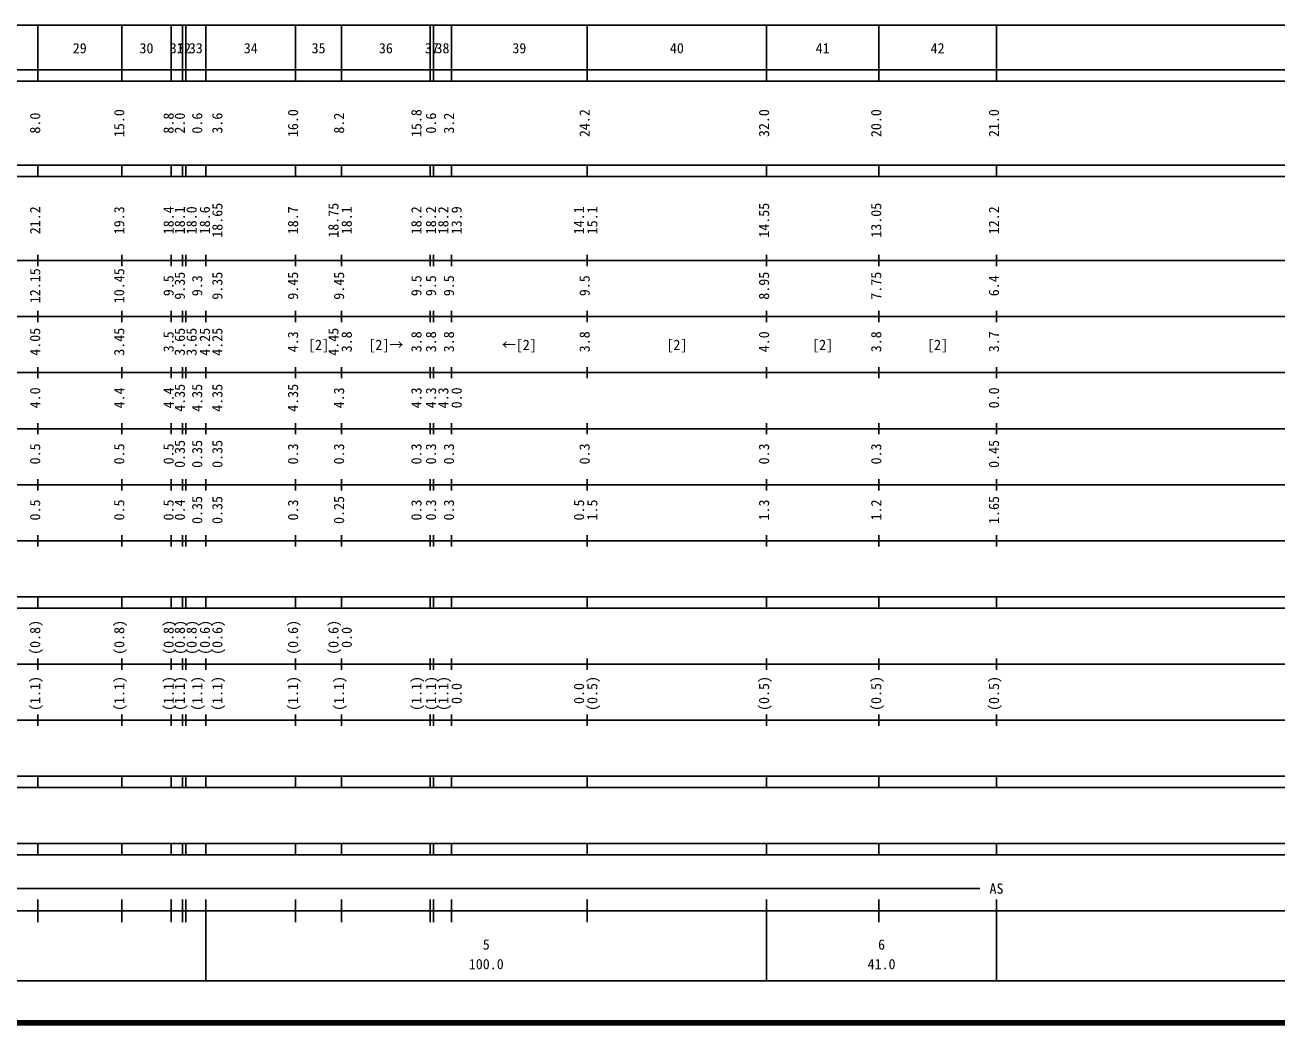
# Model space of a CAD drawing. Units: millimetres on the paper, enlarged 1000 times. Extents: x 40000 to 680000, y 20000 to 380000.
# Drawn here: x 235746 to 459020, y 20000 to 198000 of the extents above; entities that cross this region are included whole.
import ezdxf
from ezdxf.enums import TextEntityAlignment as Align

# ---------------------------------------------------------------- set-up
doc = ezdxf.new("R2010")
doc.units = ezdxf.units.MM
doc.header["$LTSCALE"] = 1000
doc.layers.add('M-TTL', color=2, linetype='Continuous', lineweight=140)
doc.layers.add('M-TTL-BAND', color=7, linetype='Continuous', lineweight=25)
doc.styles.add('ＭＳ ゴシック', font='')
doc.styles.get('ＭＳ ゴシック').set_extended_font_data('MS Gothic')

msp = doc.modelspace()

# ---------------------------------------------------------------- linework, layer by layer
at = {"layer": 'M-TTL'}
msp.add_line((40000, 20000), (680000, 20000), dxfattribs=at)
at = {"layer": 'M-TTL-BAND'}
for p, q in [((68000, 198000), (579000, 198000)), ((238000, 188000), (238000, 198000)), ((253000, 188000), (253000, 198000)), ((261800, 188000), (261800, 198000)), ((263800, 188000), (263800, 198000)), ((264400, 188000), (264400, 198000)), ((268000, 188000), (268000, 198000)), ((284000, 188000), (284000, 198000)), ((292200, 188000), (292200, 198000)), ((308000, 188000), (308000, 198000)), ((308600, 188000), (308600, 198000)), ((311800, 188000), (311800, 198000)), ((336000, 188000), (336000, 198000)), ((368000, 188000), (368000, 198000)), ((388000, 188000), (388000, 198000)), ((409000, 188000), (409000, 198000)), ((40000, 190000), (579000, 190000)), ((40000, 188000), (579000, 188000)), ((40000, 173000), (579000, 173000)), ((238000, 171000), (238000, 173000)), ((253000, 171000), (253000, 173000)), ((261800, 171000), (261800, 173000)), ((263800, 171000), (263800, 173000)), ((264400, 171000), (264400, 173000)), ((268000, 171000), (268000, 173000)), ((284000, 171000), (284000, 173000)), ((292200, 171000), (292200, 173000)), ((308000, 171000), (308000, 173000)), ((308600, 171000), (308600, 173000)), ((311800, 171000), (311800, 173000)), ((336000, 171000), (336000, 173000)), ((368000, 171000), (368000, 173000)), ((388000, 171000), (388000, 173000)), ((409000, 171000), (409000, 173000)), ((40000, 171000), (579000, 171000)), ((238000, 155000), (238000, 157000)), ((253000, 155000), (253000, 157000)), ((261800, 155000), (261800, 157000)), ((263800, 155000), (263800, 157000)), ((264400, 155000), (264400, 157000)), ((268000, 155000), (268000, 157000)), ((284000, 155000), (284000, 157000)), ((292200, 155000), (292200, 157000)), ((308000, 155000), (308000, 157000)), ((308600, 155000), (308600, 157000)), ((311800, 155000), (311800, 157000)), ((336000, 155000), (336000, 157000)), ((368000, 155000), (368000, 157000)), ((388000, 155000), (388000, 157000)), ((409000, 155000), (409000, 157000)), ((40000, 156000), (579000, 156000)), ((46000, 146000), (579000, 146000)), ((238000, 145000), (238000, 147000)), ((253000, 145000), (253000, 147000)), ((261800, 145000), (261800, 147000)), ((263800, 145000), (263800, 147000)), ((264400, 145000), (264400, 147000)), ((268000, 145000), (268000, 147000)), ((284000, 145000), (284000, 147000)), ((292200, 145000), (292200, 147000)), ((308000, 145000), (308000, 147000)), ((308600, 145000), (308600, 147000)), ((311800, 145000), (311800, 147000)), ((336000, 145000), (336000, 147000)), ((368000, 145000), (368000, 147000)), ((388000, 145000), (388000, 147000)), ((409000, 145000), (409000, 147000)), ((238000, 135000), (238000, 137000)), ((253000, 135000), (253000, 137000)), ((261800, 135000), (261800, 137000)), ((263800, 135000), (263800, 137000)), ((264400, 135000), (264400, 137000)), ((268000, 135000), (268000, 137000)), ((284000, 135000), (284000, 137000)), ((292200, 135000), (292200, 137000)), ((308000, 135000), (308000, 137000)), ((308600, 135000), (308600, 137000)), ((311800, 135000), (311800, 137000)), ((336000, 135000), (336000, 137000)), ((368000, 135000), (368000, 137000)), ((388000, 135000), (388000, 137000)), ((409000, 135000), (409000, 137000)), ((52000, 136000), (579000, 136000)), ((46000, 126000), (579000, 126000)), ((238000, 125000), (238000, 127000)), ((253000, 125000), (253000, 127000)), ((261800, 125000), (261800, 127000)), ((263800, 125000), (263800, 127000)), ((264400, 125000), (264400, 127000)), ((268000, 125000), (268000, 127000)), ((284000, 125000), (284000, 127000)), ((292200, 125000), (292200, 127000)), ((308000, 125000), (308000, 127000)), ((308600, 125000), (308600, 127000)), ((311800, 125000), (311800, 127000)), ((336000, 125000), (336000, 127000)), ((368000, 125000), (368000, 127000)), ((388000, 125000), (388000, 127000)), ((409000, 125000), (409000, 127000)), ((238000, 115000), (238000, 117000)), ((253000, 115000), (253000, 117000)), ((261800, 115000), (261800, 117000)), ((263800, 115000), (263800, 117000)), ((264400, 115000), (264400, 117000)), ((268000, 115000), (268000, 117000)), ((284000, 115000), (284000, 117000)), ((292200, 115000), (292200, 117000)), ((308000, 115000), (308000, 117000)), ((308600, 115000), (308600, 117000)), ((311800, 115000), (311800, 117000)), ((336000, 115000), (336000, 117000)), ((368000, 115000), (368000, 117000)), ((388000, 115000), (388000, 117000)), ((409000, 115000), (409000, 117000)), ((52000, 116000), (579000, 116000)), ((46000, 106000), (579000, 106000)), ((238000, 105000), (238000, 107000)), ((253000, 105000), (253000, 107000)), ((261800, 105000), (261800, 107000)), ((263800, 105000), (263800, 107000)), ((264400, 105000), (264400, 107000)), ((268000, 105000), (268000, 107000)), ((284000, 105000), (284000, 107000)), ((292200, 105000), (292200, 107000)), ((308000, 105000), (308000, 107000)), ((308600, 105000), (308600, 107000)), ((311800, 105000), (311800, 107000)), ((336000, 105000), (336000, 107000)), ((368000, 105000), (368000, 107000)), ((388000, 105000), (388000, 107000)), ((409000, 105000), (409000, 107000)), ((40000, 96000), (579000, 96000)), ((40000, 94000), (579000, 94000)), ((238000, 94000), (238000, 96000)), ((253000, 94000), (253000, 96000)), ((261800, 94000), (261800, 96000)), ((263800, 94000), (263800, 96000)), ((264400, 94000), (264400, 96000)), ((268000, 94000), (268000, 96000)), ((284000, 94000), (284000, 96000)), ((292200, 94000), (292200, 96000)), ((308000, 94000), (308000, 96000)), ((308600, 94000), (308600, 96000)), ((311800, 94000), (311800, 96000)), ((336000, 94000), (336000, 96000)), ((368000, 94000), (368000, 96000)), ((388000, 94000), (388000, 96000)), ((409000, 94000), (409000, 96000)), ((238000, 83000), (238000, 85000)), ((253000, 83000), (253000, 85000)), ((261800, 83000), (261800, 85000)), ((263800, 83000), (263800, 85000)), ((264400, 83000), (264400, 85000)), ((268000, 83000), (268000, 85000)), ((284000, 83000), (284000, 85000)), ((292200, 83000), (292200, 85000)), ((308000, 83000), (308000, 85000)), ((308600, 83000), (308600, 85000)), ((311800, 83000), (311800, 85000)), ((336000, 83000), (336000, 85000)), ((368000, 83000), (368000, 85000)), ((388000, 83000), (388000, 85000)), ((409000, 83000), (409000, 85000)), ((49000, 84000), (579000, 84000)), ((40000, 74000), (579000, 74000)), ((238000, 73000), (238000, 75000)), ((253000, 73000), (253000, 75000)), ((261800, 73000), (261800, 75000)), ((263800, 73000), (263800, 75000)), ((264400, 73000), (264400, 75000)), ((268000, 73000), (268000, 75000)), ((284000, 73000), (284000, 75000)), ((292200, 73000), (292200, 75000)), ((308000, 73000), (308000, 75000)), ((308600, 73000), (308600, 75000)), ((311800, 73000), (311800, 75000)), ((336000, 73000), (336000, 75000)), ((368000, 73000), (368000, 75000)), ((388000, 73000), (388000, 75000)), ((409000, 73000), (409000, 75000)), ((40000, 64000), (579000, 64000)), ((238000, 62000), (238000, 64000)), ((253000, 62000), (253000, 64000)), ((261800, 62000), (261800, 64000)), ((263800, 62000), (263800, 64000)), ((264400, 62000), (264400, 64000)), ((268000, 62000), (268000, 64000)), ((284000, 62000), (284000, 64000)), ((292200, 62000), (292200, 64000)), ((308000, 62000), (308000, 64000)), ((308600, 62000), (308600, 64000)), ((311800, 62000), (311800, 64000)), ((336000, 62000), (336000, 64000)), ((368000, 62000), (368000, 64000)), ((388000, 62000), (388000, 64000)), ((409000, 62000), (409000, 64000)), ((40000, 62000), (579000, 62000)), ((40000, 52000), (579000, 52000)), ((238000, 50000), (238000, 52000)), ((253000, 50000), (253000, 52000)), ((261800, 50000), (261800, 52000)), ((263800, 50000), (263800, 52000)), ((264400, 50000), (264400, 52000)), ((268000, 50000), (268000, 52000)), ((284000, 50000), (284000, 52000)), ((292200, 50000), (292200, 52000)), ((308000, 50000), (308000, 52000)), ((308600, 50000), (308600, 52000)), ((311800, 50000), (311800, 52000)), ((336000, 50000), (336000, 52000)), ((368000, 50000), (368000, 52000)), ((388000, 50000), (388000, 52000)), ((409000, 50000), (409000, 52000)), ((40000, 50000), (579000, 50000)), ((71000, 44000), (406000, 44000)), ((238000, 38000), (238000, 42000)), ((253000, 38000), (253000, 42000)), ((261800, 38000), (261800, 42000)), ((263800, 38000), (263800, 42000)), ((264400, 38000), (264400, 42000)), ((268000, 27500), (268000, 42000)), ((284000, 38000), (284000, 42000)), ((292200, 38000), (292200, 42000)), ((308000, 38000), (308000, 42000)), ((308600, 38000), (308600, 42000)), ((311800, 38000), (311800, 42000)), ((336000, 38000), (336000, 42000)), ((368000, 27500), (368000, 42000)), ((388000, 38000), (388000, 42000)), ((409000, 27500), (409000, 42000)), ((40000, 40000), (579000, 40000)), ((68000, 27500), (579000, 27500))]:
    msp.add_line(p, q, dxfattribs=at)

# ---------------------------------------------------------------- texts
at = {"layer": 'M-TTL-BAND', "style": 'ＭＳ ゴシック'}
for s, p in [('29', (245500, 192405)), ('30', (257400, 192405)), ('31', (262800, 192405)), ('32', (264100, 192405)), ('33', (266200, 192405)), ('34', (276000, 192405)), ('35', (288100, 192405)), ('36', (300100, 192405)), ('37', (308300, 192405)), ('38', (310200, 192405)), ('39', (323900, 192405)), ('40', (352000, 192405)), ('41', (378000, 192405)), ('42', (398500, 192405)), ('[2]', (288100, 139500)), ('[2]→', (300100, 139500)), ('←[2]', (323900, 139500)), ('[2]', (352000, 139500)), ('[2]', (378000, 139500)), ('[2]', (398500, 139500)), ('AS', (409000, 42500)), ('5', (318000, 32523)), ('6', (388500, 32523)), ('100.0', (318000, 29033)), ('41.0', (388500, 29033))]:
    msp.add_text(s, height=1833, dxfattribs=at).set_placement(p, align=Align.BOTTOM_CENTER)
for s, p in [('8.0', (239000, 180500)), ('15.0', (254000, 180500)), ('8.8', (262800, 180500)), ('2.0', (264800, 180500)), ('0.6', (267900, 180500)), ('3.6', (271500, 180500)), ('16.0', (285000, 180500)), ('8.2', (293200, 180500)), ('15.8', (307000, 180500)), ('0.6', (309600, 180500)), ('3.2', (312800, 180500)), ('24.2', (337000, 180500)), ('32.0', (369000, 180500)), ('20.0', (389000, 180500)), ('21.0', (410000, 180500)), ('21.2', (239000, 163174)), ('19.3', (254000, 163174)), ('18.4', (262800, 163174)), ('18.1', (264800, 163174)), ('18.0', (266900, 163174)), ('18.6', (269270, 163174)), ('18.65', (271500, 163174)), ('18.7', (285000, 163174)), ('18.75', (292200, 163174)), ('18.1', (294570, 163174)), ('18.2', (307000, 163174)), ('18.2', (309600, 163174)), ('18.2', (311800, 163174)), ('13.9', (314170, 163174)), ('14.1', (336000, 163174)), ('15.1', (338370, 163174)), ('14.55', (369000, 163174)), ('13.05', (389000, 163174)), ('12.2', (410000, 163174)), ('12.15', (239000, 151500)), ('10.45', (254000, 151500)), ('9.5', (262800, 151500)), ('9.35', (264800, 151500)), ('9.3', (267900, 151500)), ('9.35', (271500, 151500)), ('9.45', (285000, 151500)), ('9.45', (293200, 151500)), ('9.5', (307000, 151500)), ('9.5', (309600, 151500)), ('9.5', (312800, 151500)), ('9.5', (337000, 151500)), ('8.95', (369000, 151500)), ('7.75', (389000, 151500)), ('6.4', (410000, 151500)), ('4.05', (239000, 141500)), ('3.45', (254000, 141500)), ('3.5', (262800, 141500)), ('3.65', (264800, 141500)), ('3.65', (266900, 141500)), ('4.25', (269270, 141500)), ('4.25', (271500, 141500)), ('4.3', (285000, 141500)), ('4.45', (292200, 141500)), ('3.8', (294570, 141500)), ('3.8', (307000, 141500)), ('3.8', (309600, 141500)), ('3.8', (312800, 141500)), ('3.8', (337000, 141500)), ('4.0', (369000, 141500)), ('3.8', (389000, 141500)), ('3.7', (410000, 141500)), ('4.0', (239000, 131500)), ('4.4', (254000, 131500)), ('4.4', (262800, 131500)), ('4.35', (264800, 131500)), ('4.35', (267900, 131500)), ('4.35', (271500, 131500)), ('4.35', (285000, 131500)), ('4.3', (293200, 131500)), ('4.3', (307000, 131500)), ('4.3', (309600, 131500)), ('4.3', (311800, 131500)), ('0.0', (314170, 131500)), ('0.0', (410000, 131500)), ('0.5', (239000, 121500)), ('0.5', (254000, 121500)), ('0.5', (262800, 121500)), ('0.35', (264800, 121500)), ('0.35', (267900, 121500)), ('0.35', (271500, 121500)), ('0.3', (285000, 121500)), ('0.3', (293200, 121500)), ('0.3', (307000, 121500)), ('0.3', (309600, 121500)), ('0.3', (312800, 121500)), ('0.3', (337000, 121500)), ('0.3', (369000, 121500)), ('0.3', (389000, 121500)), ('0.45', (410000, 121500)), ('0.5', (239000, 111500)), ('0.5', (254000, 111500)), ('0.5', (262800, 111500)), ('0.4', (264800, 111500)), ('0.35', (267900, 111500)), ('0.35', (271500, 111500)), ('0.3', (285000, 111500)), ('0.25', (293200, 111500)), ('0.3', (307000, 111500)), ('0.3', (309600, 111500)), ('0.3', (312800, 111500)), ('0.5', (336000, 111500)), ('1.5', (338370, 111500)), ('1.3', (369000, 111500)), ('1.2', (389000, 111500)), ('1.65', (410000, 111500)), ('(0.8)', (239000, 88764)), ('(0.8)', (254000, 88764)), ('(0.8)', (262800, 88764)), ('(0.8)', (264800, 88764)), ('(0.8)', (266900, 88764)), ('(0.6)', (269270, 88764)), ('(0.6)', (271500, 88764)), ('(0.6)', (285000, 88764)), ('(0.6)', (292200, 88764)), ('0.0', (294570, 88764)), ('(1.1)', (239000, 78764)), ('(1.1)', (254000, 78764)), ('(1.1)', (262800, 78764)), ('(1.1)', (264800, 78764)), ('(1.1)', (267900, 78764)), ('(1.1)', (271500, 78764)), ('(1.1)', (285000, 78764)), ('(1.1)', (293200, 78764)), ('(1.1)', (307000, 78764)), ('(1.1)', (309600, 78764)), ('(1.1)', (311800, 78764)), ('0.0', (314170, 78764)), ('0.0', (336000, 78764)), ('(0.5)', (338370, 78764)), ('(0.5)', (369000, 78764)), ('(0.5)', (389000, 78764)), ('(0.5)', (410000, 78764))]:
    msp.add_text(s, height=1833, rotation=90, dxfattribs=at).set_placement(p, align=Align.BOTTOM_CENTER)

doc.saveas('drawing.dxf')
